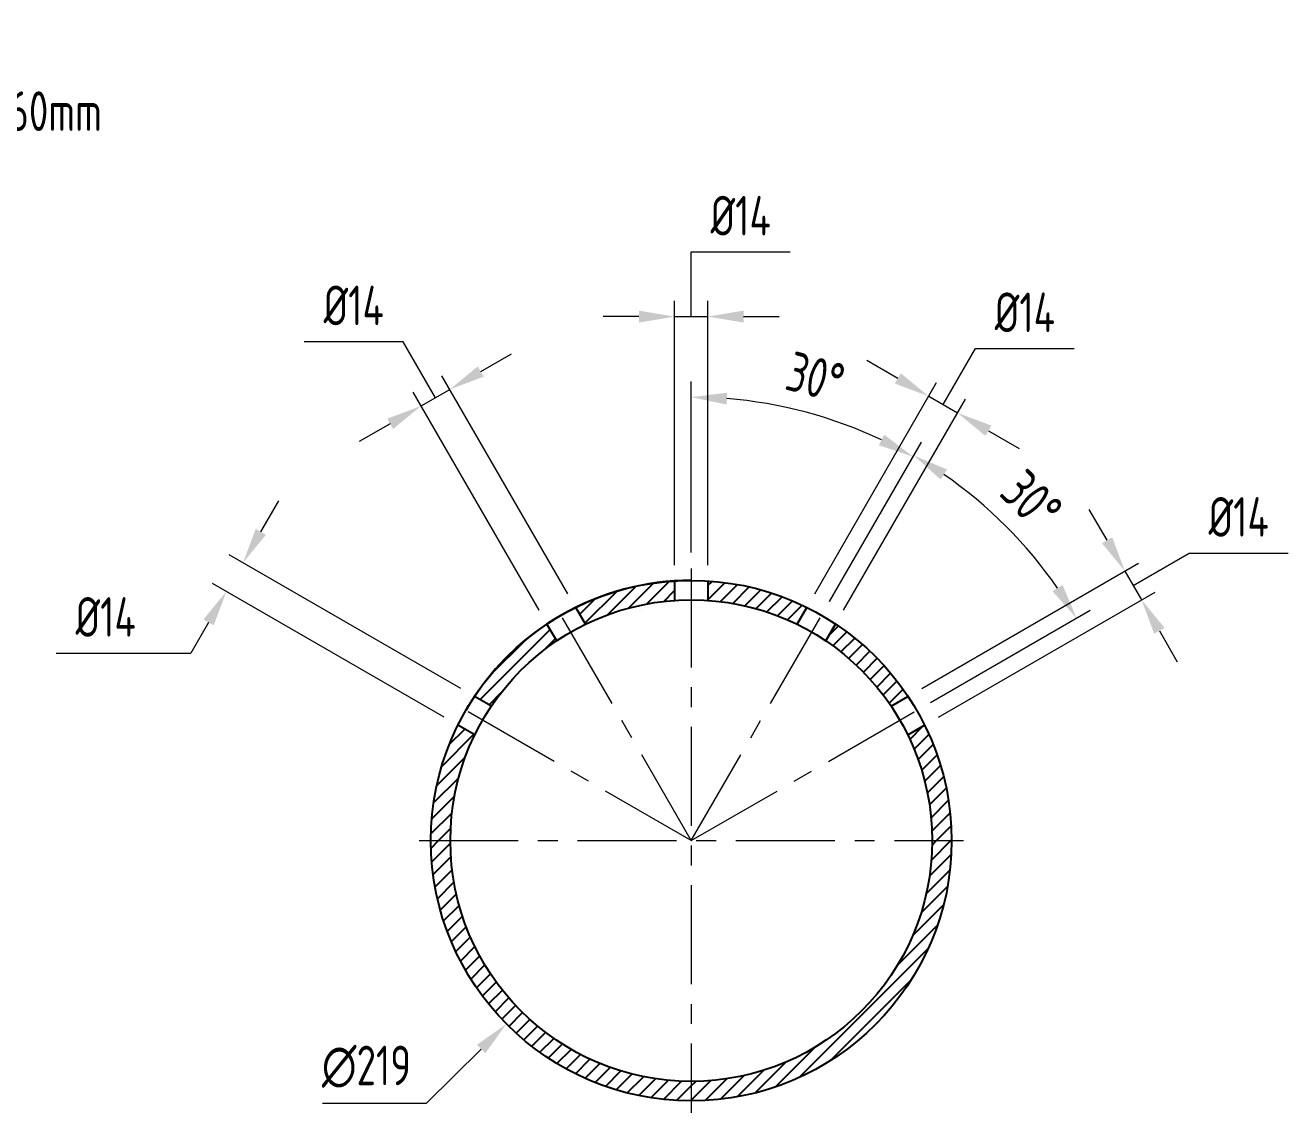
# Model space of a CAD drawing. Header units: millimetres. Extents: x -46397 to 283259, y -8690 to 23983.
# Drawn here: x 254169 to 255764, y 206 to 1579 of the extents above; entities that cross this region are included whole.
import ezdxf

# ---------------------------------------------------------------- set-up
doc = ezdxf.new("R2010")
doc.units = ezdxf.units.MM
doc.linetypes.add('CENTER', pattern=[2, 1.25, -0.25, 0.25, -0.25])
doc.layers.get('Defpoints').update_dxf_attribs({"lineweight": 0})
for name, color, linetype, lineweight in [('AM_8', 1, 'Continuous', 25), ('DUONGCHINH', 7, 'Continuous', 25), ('DUONGTAM', 1, 'CENTER', 0), ('PHANTOM 2', 8, 'Continuous', 0)]:
    doc.layers.add(name, color=color, linetype=linetype, lineweight=lineweight)
doc.styles.add('GHI CHÚ 1', font='isocp_IV25.ttf', dxfattribs={"width": 0.8})
doc.styles.get("Standard").update_dxf_attribs({"font": 'isocp.shx', "width": 0.8})
doc.dimstyles.new('1-30SCALE', dxfattribs={"dimtxt": 75, "dimasz": 75, "dimexe": 37.5, "dimexo": 30, "dimgap": 30, "dimtad": 1, "dimtoh": 1, "dimdec": 0, "dimdsep": 46, "dimtxsty": 'GHI CHÚ 1', "dimcen": 0.09, "dimclrd": 256, "dimclre": 256, "dimclrt": 2, "dimadec": 0, "dimazin": 0, "dimtfac": 1, "dimtdec": 0, "dimtofl": 0, "dimtmove": 0, "dimatfit": 3, "dimfxl": 1, "dimlwd": 0, "dimlwe": 0, "dimarcsym": 0})
doc.dimstyles.new('1-30SCALE$2', dxfattribs={"dimtxt": 75, "dimasz": 75, "dimexe": 37.5, "dimexo": 30, "dimgap": 30, "dimtad": 1, "dimtoh": 1, "dimdec": 0, "dimdsep": 46, "dimtxsty": 'GHI CHÚ 1', "dimcen": 0.09, "dimclrd": 256, "dimclre": 256, "dimclrt": 2, "dimadec": 0, "dimazin": 0, "dimtfac": 1, "dimtdec": 0, "dimtofl": 0, "dimtmove": 0, "dimatfit": 3, "dimfxl": 1, "dimlwd": 0, "dimlwe": 0, "dimarcsym": 0})
pattern_1 = [(45, (21732.579, 0), (-8.9802561, 8.9802561), [])]

# ---------------------------------------------------------------- blocks, each defined once
blk = doc.blocks.new('*D1335')
at = {"layer": 'Defpoints', "color": 0, "transparency": 16777216}
for p in [(255243.4, 781), (254776.8, 318.1)]:
    blk.add_point(p, dxfattribs=at)
at = {"layer": 'PHANTOM 2', "lineweight": 0, "transparency": 16777216}
for p, q in [((255010, 549.6), (255010.2, 549.6)), ((255010.1, 549.5), (255010.1, 549.7))]:
    blk.add_line(p, q, dxfattribs=at)
at = {"layer": 'PHANTOM 2', "linetype": 'Continuous', "lineweight": 0, "transparency": 16777216}
for p, q in [((254675.9, 218), (254744.9, 286.4)), ((254544.5, 218), (254675.9, 218))]:
    blk.add_line(p, q, dxfattribs=at)
at = {"layer": 'PHANTOM 2', "transparency": 16777216}
blk.add_solid([(254739.6, 291.7), (254750.2, 281.1), (254776.8, 318.1)], dxfattribs=at)
at = {"layer": 'PHANTOM 2', "color": 2, "transparency": 16777216, "insert": (254600.2, 264), "char_height": 50, "attachment_point": 5, "style": 'GHI CHÚ 1'}
blk.add_mtext('∅219', dxfattribs=at)
blk = doc.blocks.new('*D1336')
at = {"layer": 'Defpoints', "color": 0, "transparency": 16777216}
for p in [(255201.6, 1075.8), (255010.1, 893.2), (255174.4, 834.2), (255010.1, 549.6), (255010.1, 205.9)]:
    blk.add_point(p, dxfattribs=at)
at = {"layer": 'PHANTOM 2', "linetype": 'Continuous', "lineweight": 0, "transparency": 16777216}
for p, q in [((255010.1, 913.2), (255010.1, 1129.5)), ((255184.4, 851.5), (255300.1, 1051.8))]:
    blk.add_line(p, q, dxfattribs=at)
blk.add_arc((255010.1, 549.6), 560, 64.6056, 85.3944, dxfattribs=at)
at = {"layer": 'PHANTOM 2', "transparency": 16777216}
for points in [[(255054.8, 1100.2), (255055.4, 1115.2), (255010.1, 1109.5)], [(255253.7, 1062.1), (255246.8, 1048.8), (255290.1, 1034.5)]]:
    blk.add_solid(points, dxfattribs=at)
at = {"layer": 'PHANTOM 2', "color": 2, "transparency": 16777216, "insert": (255166.9, 1134.9), "char_height": 50, "attachment_point": 5, "rotation": 345, "style": 'GHI CHÚ 1'}
blk.add_mtext('30°', dxfattribs=at)
blk = doc.blocks.new('*D1337')
at = {"layer": 'Defpoints', "color": 0, "transparency": 16777216}
for p in [(255440.3, 910.6), (255174.4, 834.2), (255294.7, 713.9), (255010.1, 549.6), (255010.1, 549.6)]:
    blk.add_point(p, dxfattribs=at)
at = {"layer": 'PHANTOM 2', "linetype": 'Continuous', "lineweight": 0, "transparency": 16777216}
for p, q in [((255184.4, 851.5), (255300.9, 1053.3)), ((255312.1, 723.9), (255513.8, 840.4))]:
    blk.add_line(p, q, dxfattribs=at)
blk.add_arc((255010.1, 549.6), 561.6, 34.5921, 55.4079, dxfattribs=at)
at = {"layer": 'PHANTOM 2', "transparency": 16777216}
for points in [[(255324.9, 1005.6), (255333, 1018.2), (255290.9, 1035.9)], [(255478.8, 872.4), (255466.1, 864.4), (255496.5, 830.4)]]:
    blk.add_solid(points, dxfattribs=at)
at = {"layer": 'PHANTOM 2', "color": 2, "transparency": 16777216, "insert": (255439.7, 979.2), "char_height": 50, "attachment_point": 5, "rotation": 315, "style": 'GHI CHÚ 1'}
blk.add_mtext('30°', dxfattribs=at)
blk = doc.blocks.new('*D1338')
at = {"layer": 'Defpoints', "color": 0, "transparency": 16777216}
for p in [(254444.3, 900.5), (254736.6, 731.7), (254715.6, 695.4)]:
    blk.add_point(p, dxfattribs=at)
at = {"layer": 'PHANTOM 2', "linetype": 'Continuous', "lineweight": 0, "transparency": 16777216}
for p, q in [((254466.8, 939.5), (254489.3, 978.5)), ((254719.3, 741.7), (254426.9, 910.5)), ((254698.3, 705.4), (254405.9, 874.1)), ((254400.8, 825.2), (254378.3, 786.2)), ((254208.5, 786.2), (254378.3, 786.2))]:
    blk.add_line(p, q, dxfattribs=at)
at = {"layer": 'PHANTOM 2', "transparency": 16777216}
for points in [[(254460.3, 943.2), (254473.2, 935.7), (254444.3, 900.5)], [(254394.3, 828.9), (254407.2, 821.4), (254423.3, 864.1)]]:
    blk.add_solid(points, dxfattribs=at)
at = {"layer": 'PHANTOM 2', "color": 2, "transparency": 16777216, "insert": (254270.9, 832), "char_height": 50, "attachment_point": 5, "style": 'GHI CHÚ 1'}
blk.add_mtext('%%C14', dxfattribs=at)
blk = doc.blocks.new('*D1339')
at = {"layer": 'Defpoints', "color": 0, "transparency": 16777216}
for p in [(254705.4, 1119.4), (254864.3, 844.1), (254827.9, 823.1)]:
    blk.add_point(p, dxfattribs=at)
at = {"layer": 'PHANTOM 2', "linetype": 'Continuous', "lineweight": 0, "transparency": 16777216}
for p, q in [((254646.4, 1179.5), (254521.6, 1179.5)), ((254687.2, 1108.9), (254646.4, 1179.5)), ((254744.4, 1141.9), (254783.3, 1164.4)), ((254854.3, 861.4), (254695.4, 1136.7)), ((254669, 1098.4), (254705.4, 1119.4)), ((254817.9, 840.4), (254659, 1115.7)), ((254630, 1075.9), (254591.1, 1053.4))]:
    blk.add_line(p, q, dxfattribs=at)
at = {"layer": 'PHANTOM 2', "transparency": 16777216}
for points in [[(254740.6, 1148.4), (254748.1, 1135.4), (254705.4, 1119.4)], [(254626.3, 1082.4), (254633.8, 1069.4), (254669, 1098.4)]]:
    blk.add_solid(points, dxfattribs=at)
at = {"layer": 'PHANTOM 2', "color": 2, "transparency": 16777216, "insert": (254584, 1225.4), "char_height": 50, "attachment_point": 5, "style": 'GHI CHÚ 1'}
blk.add_mtext('%%C14', dxfattribs=at)
blk = doc.blocks.new('*D1340')
at = {"layer": 'Defpoints', "color": 0, "transparency": 16777216}
for p in [(255031.1, 1211.3), (254989.1, 877.5), (255031.1, 877.5)]:
    blk.add_point(p, dxfattribs=at)
at = {"layer": 'PHANTOM 2', "linetype": 'Continuous', "lineweight": 0, "transparency": 16777216}
for p, q in [((255010.1, 1211.3), (255010.1, 1292.9)), ((255010.1, 1292.9), (255134.9, 1292.9)), ((254989.1, 897.5), (254989.1, 1231.3)), ((255031.1, 897.5), (255031.1, 1231.3)), ((254944.1, 1211.3), (254899.1, 1211.3)), ((254989.1, 1211.3), (255031.1, 1211.3)), ((255076.1, 1211.3), (255121.1, 1211.3))]:
    blk.add_line(p, q, dxfattribs=at)
at = {"layer": 'PHANTOM 2', "transparency": 16777216}
for points in [[(254944.1, 1218.8), (254944.1, 1203.8), (254989.1, 1211.3)], [(255076.1, 1218.8), (255076.1, 1203.8), (255031.1, 1211.3)]]:
    blk.add_solid(points, dxfattribs=at)
at = {"layer": 'PHANTOM 2', "color": 2, "transparency": 16777216, "insert": (255072.5, 1338.7), "char_height": 50, "attachment_point": 5, "style": 'GHI CHÚ 1'}
blk.add_mtext('%%C14', dxfattribs=at)
blk = doc.blocks.new('*D1341')
at = {"layer": 'Defpoints', "color": 0, "transparency": 16777216}
for p in [(255346.2, 1089.7), (255155.9, 844.1), (255192.3, 823.1)]:
    blk.add_point(p, dxfattribs=at)
at = {"layer": 'PHANTOM 2', "linetype": 'Continuous', "lineweight": 0, "transparency": 16777216}
for p, q in [((255328, 1100.2), (255368.8, 1170.9)), ((255368.8, 1170.9), (255493.6, 1170.9)), ((255270.8, 1133.2), (255231.9, 1155.7)), ((255165.9, 861.4), (255319.8, 1128)), ((255202.3, 840.4), (255356.2, 1107)), ((255309.8, 1110.7), (255346.2, 1089.7)), ((255385.2, 1067.2), (255424.1, 1044.7))]:
    blk.add_line(p, q, dxfattribs=at)
at = {"layer": 'PHANTOM 2', "transparency": 16777216}
for points in [[(255274.6, 1139.7), (255267.1, 1126.7), (255309.8, 1110.7)], [(255388.9, 1073.7), (255381.4, 1060.7), (255346.2, 1089.7)]]:
    blk.add_solid(points, dxfattribs=at)
at = {"layer": 'PHANTOM 2', "color": 2, "transparency": 16777216, "insert": (255431.2, 1216.7), "char_height": 50, "attachment_point": 5, "style": 'GHI CHÚ 1'}
blk.add_mtext('%%C14', dxfattribs=at)
blk = doc.blocks.new('*D1342')
at = {"layer": 'Defpoints', "color": 0, "transparency": 16777216}
for p in [(255578.5, 853.5), (255283.6, 731.7), (255304.6, 695.4)]:
    blk.add_point(p, dxfattribs=at)
at = {"layer": 'PHANTOM 2', "linetype": 'Continuous', "lineweight": 0, "transparency": 16777216}
for p, q in [((255535, 928.8), (255512.5, 967.8)), ((255568, 871.7), (255638.7, 912.5)), ((255638.7, 912.5), (255763.5, 912.5)), ((255301, 741.7), (255574.8, 899.9)), ((255557.5, 889.9), (255578.5, 853.5)), ((255322, 705.4), (255595.8, 863.5)), ((255601, 814.5), (255623.5, 775.5))]:
    blk.add_line(p, q, dxfattribs=at)
at = {"layer": 'PHANTOM 2', "transparency": 16777216}
for points in [[(255541.5, 932.6), (255528.5, 925.1), (255557.5, 889.9)], [(255607.5, 818.3), (255594.5, 810.8), (255578.5, 853.5)]]:
    blk.add_solid(points, dxfattribs=at)
at = {"layer": 'PHANTOM 2', "color": 2, "transparency": 16777216, "insert": (255701.1, 958.3), "char_height": 50, "attachment_point": 5, "style": 'GHI CHÚ 1'}
blk.add_mtext('%%C14', dxfattribs=at)

msp = doc.modelspace()

# ---------------------------------------------------------------- hatches: boundary and pattern name
at = {"layer": 'AM_8'}
h = msp.add_hatch(dxfattribs=at)
h.set_pattern_fill('ANSI31', color=256, scale=4, style=0)
h.set_pattern_definition(pattern_1)
edge = h.paths.add_edge_path()
edge.add_arc((255010.11, 549.56), 328.65, 93.66357, 116.33643)
edge.add_line((254864.31, 844.1), (254876.61, 822.8))
edge.add_arc((255010.11, 549.56), 304.11, 93.95965, 116.04035, ccw=False)
edge.add_line((254989.11, 852.95), (254989.11, 877.54))
h = msp.add_hatch(dxfattribs=at)
h.set_pattern_fill('ANSI31', color=256, scale=4, style=0)
h.set_pattern_definition(pattern_1)
h.paths.add_polyline_path([(255031.11, 877.54), (255031.11, 852.95, -0.0966444), (255143.62, 822.8), (255155.91, 844.1, 0.099253)])
h.paths.add_polyline_path([(255192.29, 823.1), (255179.99, 801.8, -0.0966444), (255262.35, 719.44), (255283.65, 731.74, 0.099253)])
h.paths.add_polyline_path([(255314.22, 549.56), (255338.76, 549.56, 0.1154229), (255304.65, 695.37), (255283.35, 683.07, -0.114114)])
h = msp.add_hatch(dxfattribs=at)
h.set_pattern_fill('ANSI31', color=256, scale=4, style=0)
h.set_pattern_definition(pattern_1)
edge = h.paths.add_edge_path()
edge.add_arc((255010.11, 549.56), 304.11, 123.95965, 146.04035, ccw=False)
edge.add_line((254840.23, 801.8), (254827.94, 823.1))
edge.add_arc((255010.11, 549.56), 328.65, 123.66357, 146.33643)
edge.add_line((254736.57, 731.74), (254757.87, 719.44))
h = msp.add_hatch(dxfattribs=at)
h.set_pattern_fill('ANSI31', color=256, scale=4, style=0)
h.set_pattern_definition(pattern_1)
edge = h.paths.add_edge_path()
edge.add_arc((255010.11, 549.56), 328.65, 153.66357, 180)
edge.add_line((254681.46, 549.56), (254706, 549.56))
edge.add_arc((255010.11, 549.56), 304.11, 153.95965, 180, ccw=False)
edge.add_line((254736.87, 683.07), (254715.57, 695.37))
h = msp.add_hatch(dxfattribs=at)
h.set_pattern_fill('ANSI31', color=256, scale=4, style=0)
h.set_pattern_definition(pattern_1)
edge = h.paths.add_edge_path()
edge.add_arc((255010.11, 549.56), 328.65, 180, 270)
edge.add_line((255010.11, 220.91), (255010.11, 245.45))
edge.add_arc((255010.11, 549.56), 304.11, 180, 270, ccw=False)
edge.add_line((254706, 549.56), (254681.46, 549.56))
h = msp.add_hatch(dxfattribs=at)
h.set_pattern_fill('ANSI31', color=256, scale=4, style=0)
h.set_pattern_definition(pattern_1)
edge = h.paths.add_edge_path()
edge.add_arc((255010.11, 549.56), 304.11, -90, 0, ccw=False)
edge.add_line((255010.11, 245.45), (255010.11, 220.91))
edge.add_arc((255010.11, 549.56), 328.65, 270, 360)
edge.add_line((255338.76, 549.56), (255314.22, 549.56))

# ---------------------------------------------------------------- linework, layer by layer
for start, end in [(90, 120), (120, 150)]:
    msp.add_arc((255010.11, 549.56), 328.65, start, end)
at = {"layer": 'DUONGCHINH'}
for p, q in [((254989.11, 877.54), (254989.11, 852.95)), ((255031.11, 877.54), (255031.11, 852.95)), ((254876.61, 822.8), (254864.31, 844.1)), ((255143.62, 822.8), (255155.91, 844.1)), ((254840.23, 801.8), (254827.94, 823.1)), ((255179.99, 801.8), (255192.29, 823.1)), ((254757.87, 719.44), (254736.57, 731.74)), ((255262.35, 719.44), (255283.65, 731.74)), ((254736.87, 683.07), (254715.57, 695.37)), ((255283.35, 683.07), (255304.65, 695.37))]:
    msp.add_line(p, q, dxfattribs=at)
for radius in [328.65, 304.11]:
    msp.add_circle((255010.11, 549.56), radius, dxfattribs=at)
at = {"layer": 'DUONGTAM', "ltscale": 100}
for p, q in [((255010.11, 893.21), (255010.11, 205.91)), ((255010.11, 549.56), (254845.79, 834.18)), ((255010.11, 549.56), (255174.44, 834.18)), ((255010.11, 549.56), (254725.49, 713.89)), ((255010.11, 549.56), (255294.73, 713.89)), ((254666.46, 549.56), (255353.76, 549.56))]:
    msp.add_line(p, q, dxfattribs=at)

# ---------------------------------------------------------------- texts
at = {"color": 3, "insert": (253817.27, 1579.04, -3), "char_height": 50, "attachment_point": 1}
msp.add_mtext_dynamic_manual_height_columns("\\A1;\\pxqc;O9.2\\P%%C219.1x8.18-4960mm\\PQ'ty:01", width=465.6456, gutter_width=37.5, heights=[0], dxfattribs=at)

# ---------------------------------------------------------------- dimensions: what is measured, and where the dimension line sits
at = {"layer": 'PHANTOM 2'}
dim = msp.add_linear_dim(base=(255031.11, 1211.28), p1=(254989.11, 877.54), p2=(255031.11, 877.54), dimstyle='1-30SCALE', override={"dimtxt": 50, "dimasz": 45, "dimexe": 20, "dimexo": 20, "dimgap": 20, "dimlfac": 0.333333, "dimpost": '%%C<>', "dimtmove": 1}, dxfattribs=at)
dim.commit()
dim.dimension.update_dxf_attribs({"geometry": '*D1340', "text_midpoint": (255030.11, 1338.72)})
for base, p1, p2, angle, picture, middle in [((254705.39, 1119.36), (254827.94, 823.1), (254864.31, 844.1), 210, '*D1339', (254626.39, 1225.36)), ((255346.19, 1089.66), (255155.91, 844.1), (255192.29, 823.1), 150, '*D1341', (255388.81, 1216.67)), ((255578.51, 853.48), (255283.65, 731.74), (255304.65, 695.37), 120, '*D1342', (255658.7, 958.29))]:
    dim = msp.add_linear_dim(base=base, p1=p1, p2=p2, angle=angle, dimstyle='1-30SCALE', override={"dimtxt": 50, "dimasz": 45, "dimexe": 20, "dimexo": 20, "dimgap": 20, "dimlfac": 0.333333, "dimpost": '%%C<>', "dimtmove": 1}, dxfattribs=at)
    dim.commit()
    dim.dimension.update_dxf_attribs({"geometry": picture, "text_midpoint": middle})
for base, line1, line2, picture, middle in [((255201.63, 1075.77), ((255010.11, 549.56), (255174.44, 834.18)), ((255010.11, 893.21), (255010.11, 205.91)), '*D1336', (255166.94, 1134.87)), ((255440.33, 910.56), ((255010.11, 549.56), (255294.73, 713.89)), ((255010.11, 549.56), (255174.44, 834.18)), '*D1337', (255439.75, 979.2))]:
    dim = msp.add_angular_dim_2l(base=base, line1=line1, line2=line2, dimstyle='1-30SCALE$2', override={"dimtxt": 50, "dimasz": 45, "dimexe": 20, "dimexo": 20, "dimgap": 20, "dimlfac": 0.333333, "dimtmove": 1}, dxfattribs=at)
    dim.commit()
    dim.dimension.update_dxf_attribs({"geometry": picture, "text_midpoint": middle})
dim = msp.add_linear_dim(base=(254444.25, 900.51), p1=(254715.57, 695.37), p2=(254736.57, 731.74), angle=240, dimstyle='1-30SCALE', override={"dimtxt": 50, "dimasz": 45, "dimexe": 20, "dimexo": 20, "dimgap": 20, "dimlfac": 0.333333, "dimpost": '%%C<>', "dimtmove": 1}, dxfattribs=at)
dim.commit()
dim.dimension.update_dxf_attribs({"geometry": '*D1338', "text_midpoint": (254389.6, 817.86), "dimtype": 160})
dim = msp.add_diameter_dim_2p(p1=(255243.41, 781.04), p2=(254776.81, 318.08), dimstyle='1-30SCALE', override={"dimtxt": 50, "dimasz": 45, "dimexe": 20, "dimexo": 20, "dimgap": 20, "dimlfac": 0.333333, "dimtmove": 1}, dxfattribs=at)
dim.commit()
dim.dimension.update_dxf_attribs({"geometry": '*D1335', "text_midpoint": (254600.2, 264.04)})

doc.saveas('drawing.dxf')
